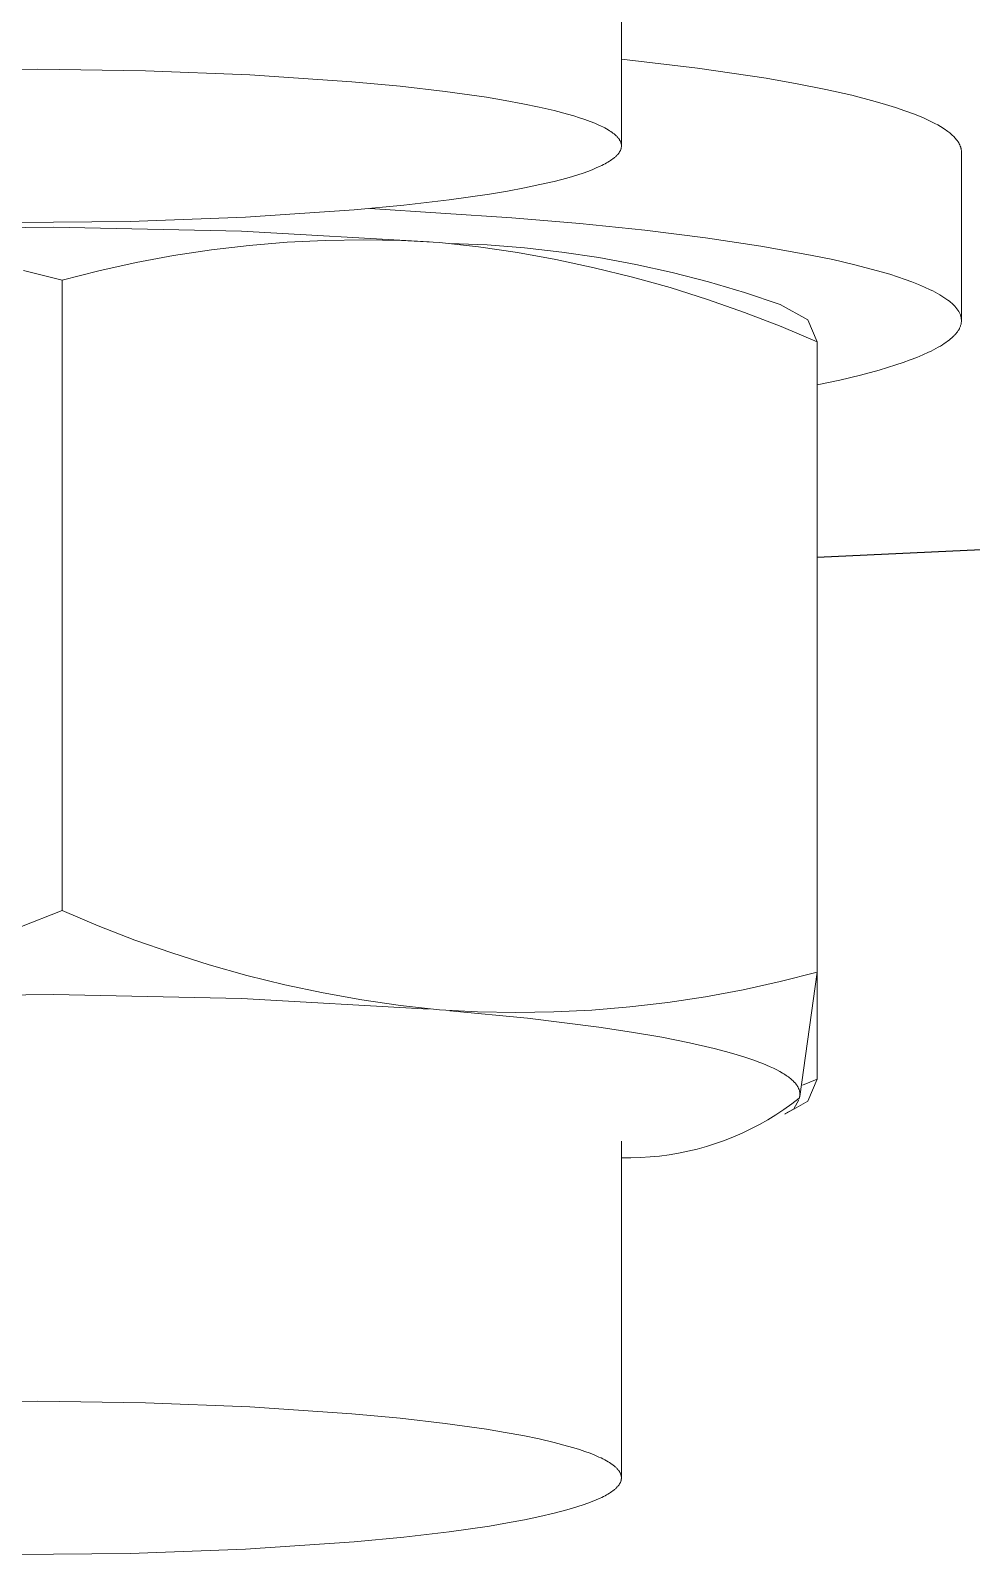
# Model space of a CAD drawing. Header units: inches. Extents: x -7 to 144, y -3 to 95.
# Drawn here: x 5.0724 to 5.3339, y 73.3322 to 73.7556 of the extents above; entities that cross this region are included whole.
import ezdxf

# ---------------------------------------------------------------- set-up
doc = ezdxf.new("R2010")
doc.units = ezdxf.units.IN
doc.layers.add('ZANO_R', color=7, linetype='Continuous', lineweight=0)

msp = doc.modelspace()

# ---------------------------------------------------------------- linework, layer by layer
at = {"layer": 'ZANO_R'}
for p, q in [((5.23663, 73.81712), (5.23663, 73.72371)), ((5.23663, 73.74768), (5.2578, 73.74517)), ((5.04246, 73.74451), (5.07439, 73.74483)), ((5.07439, 73.74483), (5.10442, 73.7444)), ((5.10442, 73.7444), (5.13334, 73.74327)), ((5.13334, 73.74327), (5.16172, 73.74136)), ((5.2578, 73.74517), (5.27685, 73.74233)), ((5.16172, 73.74136), (5.17512, 73.74011)), ((5.17512, 73.74011), (5.18766, 73.73866)), ((5.27685, 73.74233), (5.28546, 73.74081)), ((5.28546, 73.74081), (5.2934, 73.73923)), ((5.2934, 73.73923), (5.30062, 73.7376)), ((5.18766, 73.73866), (5.19912, 73.73704)), ((5.19912, 73.73704), (5.20436, 73.73617)), ((5.20436, 73.73617), (5.20926, 73.73527)), ((5.20926, 73.73527), (5.21379, 73.73434)), ((5.30062, 73.7376), (5.3071, 73.73592)), ((5.3071, 73.73592), (5.31006, 73.73506)), ((5.31006, 73.73506), (5.31282, 73.7342)), ((5.21379, 73.73434), (5.21794, 73.73337)), ((5.21794, 73.73337), (5.22168, 73.73239)), ((5.22168, 73.73239), (5.22339, 73.73188)), ((5.22339, 73.73188), (5.22501, 73.73138)), ((5.22501, 73.73138), (5.22651, 73.73087)), ((5.22651, 73.73087), (5.22791, 73.73036)), ((5.31282, 73.7342), (5.31539, 73.73333)), ((5.31539, 73.73333), (5.31777, 73.73246)), ((5.31777, 73.73246), (5.31994, 73.73158)), ((5.31994, 73.73158), (5.32096, 73.73113)), ((5.32096, 73.73113), (5.32192, 73.73069)), ((5.32192, 73.73069), (5.32284, 73.73025)), ((5.22791, 73.73036), (5.22921, 73.72984)), ((5.22921, 73.72984), (5.2304, 73.72933)), ((5.2304, 73.72933), (5.23096, 73.72907)), ((5.23096, 73.72907), (5.23148, 73.72881)), ((5.23148, 73.72881), (5.23199, 73.72855)), ((5.23199, 73.72855), (5.23246, 73.72829)), ((5.23246, 73.72829), (5.23291, 73.72803)), ((5.23291, 73.72803), (5.23333, 73.72777)), ((5.23333, 73.72777), (5.23373, 73.72751)), ((5.23373, 73.72751), (5.2341, 73.72725)), ((5.2341, 73.72725), (5.23428, 73.72712)), ((5.23428, 73.72712), (5.23445, 73.72699)), ((5.23445, 73.72699), (5.23461, 73.72686)), ((5.23461, 73.72686), (5.23477, 73.72673)), ((5.23477, 73.72673), (5.23491, 73.7266)), ((5.23491, 73.7266), (5.23506, 73.72647)), ((5.23506, 73.72647), (5.2352, 73.72634)), ((5.2352, 73.72634), (5.23533, 73.72621)), ((5.23533, 73.72621), (5.23545, 73.72608)), ((5.32284, 73.73025), (5.3237, 73.7298)), ((5.3237, 73.7298), (5.32452, 73.72936)), ((5.32452, 73.72936), (5.32529, 73.72892)), ((5.32529, 73.72892), (5.32601, 73.72847)), ((5.32601, 73.72847), (5.32668, 73.72803)), ((5.32668, 73.72803), (5.327, 73.7278)), ((5.327, 73.7278), (5.3273, 73.72758)), ((5.3273, 73.72758), (5.32759, 73.72736)), ((5.32759, 73.72736), (5.32787, 73.72714)), ((5.32787, 73.72714), (5.32814, 73.72692)), ((5.32814, 73.72692), (5.3284, 73.72669)), ((5.3284, 73.72669), (5.32865, 73.72647)), ((5.32865, 73.72647), (5.32888, 73.72625)), ((5.32888, 73.72625), (5.3291, 73.72603)), ((5.23545, 73.72608), (5.23557, 73.72595)), ((5.23557, 73.72595), (5.23568, 73.72582)), ((5.23568, 73.72582), (5.23578, 73.72569)), ((5.23578, 73.72569), (5.23588, 73.72556)), ((5.23588, 73.72556), (5.23598, 73.72543)), ((5.23598, 73.72543), (5.23606, 73.7253)), ((5.23606, 73.7253), (5.23614, 73.72517)), ((5.23614, 73.72517), (5.23622, 73.72504)), ((5.23621, 73.72201), (5.23614, 73.72189)), ((5.23628, 73.72214), (5.23621, 73.72201)), ((5.23622, 73.72504), (5.23628, 73.72492)), ((5.23628, 73.72492), (5.23635, 73.72479)), ((5.23634, 73.72226), (5.23628, 73.72214)), ((5.23639, 73.72238), (5.23634, 73.72226)), ((5.23635, 73.72479), (5.2364, 73.72466)), ((5.23644, 73.72251), (5.23639, 73.72238)), ((5.2364, 73.72466), (5.23645, 73.72453)), ((5.23648, 73.72263), (5.23644, 73.72251)), ((5.23645, 73.72453), (5.23649, 73.7244)), ((5.23652, 73.72276), (5.23648, 73.72263)), ((5.23649, 73.7244), (5.23653, 73.72427)), ((5.23655, 73.72288), (5.23652, 73.72276)), ((5.23653, 73.72427), (5.23656, 73.72415)), ((5.23658, 73.72301), (5.23655, 73.72288)), ((5.23656, 73.72415), (5.23659, 73.72402)), ((5.2366, 73.72313), (5.23658, 73.72301)), ((5.23659, 73.72402), (5.23661, 73.72389)), ((5.23662, 73.72326), (5.2366, 73.72313)), ((5.23661, 73.72389), (5.23662, 73.72377)), ((5.23662, 73.72377), (5.23663, 73.72364)), ((5.23663, 73.72339), (5.23662, 73.72326)), ((5.23663, 73.72364), (5.23663, 73.72351)), ((5.23663, 73.72351), (5.23663, 73.72339)), ((5.3291, 73.72603), (5.32931, 73.72581)), ((5.32931, 73.72581), (5.32951, 73.72559)), ((5.32951, 73.72559), (5.3297, 73.72536)), ((5.3297, 73.72536), (5.32987, 73.72514)), ((5.32987, 73.72514), (5.33003, 73.72492)), ((5.33003, 73.72492), (5.33011, 73.72481)), ((5.33011, 73.72481), (5.33018, 73.7247)), ((5.33018, 73.7247), (5.33026, 73.72459)), ((5.33026, 73.72459), (5.33032, 73.72448)), ((5.33032, 73.72448), (5.33039, 73.72437)), ((5.33039, 73.72437), (5.33045, 73.72426)), ((5.33045, 73.72426), (5.33051, 73.72415)), ((5.33051, 73.72415), (5.33057, 73.72404)), ((5.33057, 73.72404), (5.33062, 73.72393)), ((5.33062, 73.72393), (5.33067, 73.72382)), ((5.33067, 73.72382), (5.33072, 73.72371)), ((5.33072, 73.72371), (5.33077, 73.7236)), ((5.33077, 73.7236), (5.33081, 73.7235)), ((5.33081, 73.7235), (5.33085, 73.72339)), ((5.33085, 73.72339), (5.33089, 73.72328)), ((5.33089, 73.72328), (5.33092, 73.72317)), ((5.33092, 73.72317), (5.33095, 73.72306)), ((5.33095, 73.72306), (5.33098, 73.72295)), ((5.33098, 73.72295), (5.33101, 73.72284)), ((5.33101, 73.72284), (5.33103, 73.72273)), ((5.33103, 73.72273), (5.33105, 73.72262)), ((5.33105, 73.72262), (5.33107, 73.72251)), ((5.33107, 73.72251), (5.33109, 73.72241)), ((5.33109, 73.72241), (5.3311, 73.7223)), ((5.3311, 73.7223), (5.33111, 73.72219)), ((5.33111, 73.72219), (5.33111, 73.72208)), ((5.33111, 73.72208), (5.33112, 73.72197)), ((5.33112, 73.72197), (5.33112, 73.72186)), ((5.23069, 73.71788), (5.22964, 73.71741)), ((5.23117, 73.71811), (5.23069, 73.71788)), ((5.23164, 73.71834), (5.23117, 73.71811)), ((5.23208, 73.71857), (5.23164, 73.71834)), ((5.2325, 73.7188), (5.23208, 73.71857)), ((5.2329, 73.71904), (5.2325, 73.7188)), ((5.23328, 73.71927), (5.2329, 73.71904)), ((5.23363, 73.7195), (5.23328, 73.71927)), ((5.23397, 73.71973), (5.23363, 73.7195)), ((5.23429, 73.71997), (5.23397, 73.71973)), ((5.23459, 73.7202), (5.23429, 73.71997)), ((5.23474, 73.72032), (5.23459, 73.7202)), ((5.23487, 73.72044), (5.23474, 73.72032)), ((5.23501, 73.72056), (5.23487, 73.72044)), ((5.23514, 73.72068), (5.23501, 73.72056)), ((5.23526, 73.7208), (5.23514, 73.72068)), ((5.23538, 73.72092), (5.23526, 73.7208)), ((5.23549, 73.72104), (5.23538, 73.72092)), ((5.2356, 73.72116), (5.23549, 73.72104)), ((5.2357, 73.72128), (5.2356, 73.72116)), ((5.2358, 73.7214), (5.2357, 73.72128)), ((5.23589, 73.72152), (5.2358, 73.7214)), ((5.23598, 73.72165), (5.23589, 73.72152)), ((5.23606, 73.72177), (5.23598, 73.72165)), ((5.23614, 73.72189), (5.23606, 73.72177)), ((5.33112, 73.72186), (5.33112, 73.67561)), ((5.2179, 73.71369), (5.214, 73.71278)), ((5.22142, 73.71461), (5.2179, 73.71369)), ((5.22303, 73.71508), (5.22142, 73.71461)), ((5.22454, 73.71554), (5.22303, 73.71508)), ((5.22596, 73.71601), (5.22454, 73.71554)), ((5.22728, 73.71647), (5.22596, 73.71601)), ((5.22851, 73.71694), (5.22728, 73.71647)), ((5.22964, 73.71741), (5.22851, 73.71694)), ((5.19996, 73.71016), (5.18873, 73.70854)), ((5.20502, 73.71101), (5.19996, 73.71016)), ((5.2097, 73.71189), (5.20502, 73.71101)), ((5.214, 73.71278), (5.2097, 73.71189)), ((5.16239, 73.70576), (5.13218, 73.70374)), ((5.17616, 73.70707), (5.16239, 73.70576)), ((5.1667, 73.70614), (5.2062, 73.70361)), ((5.18873, 73.70854), (5.17616, 73.70707)), ((5.07879, 73.70097), (5.02653, 73.70037)), ((5.10009, 73.70256), (5.06817, 73.70224)), ((5.13105, 73.69983), (5.07879, 73.70097)), ((5.13218, 73.70374), (5.10009, 73.70256)), ((5.2062, 73.70361), (5.22512, 73.70198)), ((5.22512, 73.70198), (5.24313, 73.70012)), ((5.18325, 73.69694), (5.13105, 73.69983)), ((5.1332, 73.69591), (5.14376, 73.69678)), ((5.14376, 73.69678), (5.15434, 73.6973)), ((5.15434, 73.6973), (5.16493, 73.69746)), ((5.16493, 73.69746), (5.17553, 73.69727)), ((5.17553, 73.69727), (5.1861, 73.69671)), ((5.1861, 73.69671), (5.19693, 73.69548)), ((5.24313, 73.70012), (5.25997, 73.69802)), ((5.25997, 73.69802), (5.2754, 73.69572)), ((5.10179, 73.69114), (5.1122, 73.69308)), ((5.1122, 73.69308), (5.12268, 73.69467)), ((5.12268, 73.69467), (5.1332, 73.69591)), ((5.19934, 73.69603), (5.18894, 73.69648)), ((5.19693, 73.69548), (5.20771, 73.6939)), ((5.20972, 73.69521), (5.19934, 73.69603)), ((5.20771, 73.6939), (5.21843, 73.69198)), ((5.22007, 73.69404), (5.20972, 73.69521)), ((5.23037, 73.69251), (5.22007, 73.69404)), ((5.24061, 73.69062), (5.23037, 73.69251)), ((5.2754, 73.69572), (5.28919, 73.69324)), ((5.28919, 73.69324), (5.29541, 73.69195)), ((5.07044, 73.68896), (5.08119, 73.68621)), ((5.08119, 73.68621), (5.09145, 73.68885)), ((5.09145, 73.68885), (5.10179, 73.69114)), ((5.21843, 73.69198), (5.22909, 73.68972)), ((5.22909, 73.68972), (5.23967, 73.68712)), ((5.25078, 73.68837), (5.24061, 73.69062)), ((5.26086, 73.68577), (5.25078, 73.68837)), ((5.29541, 73.69195), (5.30116, 73.69061)), ((5.30116, 73.69061), (5.30643, 73.68925)), ((5.30643, 73.68925), (5.31119, 73.68787)), ((5.08119, 73.68621), (5.08119, 73.51112)), ((5.23967, 73.68712), (5.25016, 73.68418)), ((5.25016, 73.68418), (5.26055, 73.68091)), ((5.27085, 73.68283), (5.26086, 73.68577)), ((5.31119, 73.68787), (5.31338, 73.68717)), ((5.31338, 73.68717), (5.31545, 73.68646)), ((5.31545, 73.68646), (5.31738, 73.68575)), ((5.31738, 73.68575), (5.31919, 73.68504)), ((5.31919, 73.68504), (5.32086, 73.68432)), ((5.32086, 73.68432), (5.32241, 73.68361)), ((5.26055, 73.68091), (5.27083, 73.67731)), ((5.28073, 73.67953), (5.27085, 73.68283)), ((5.32241, 73.68361), (5.32313, 73.68325)), ((5.32313, 73.68325), (5.32382, 73.68289)), ((5.32382, 73.68289), (5.32449, 73.68253)), ((5.32449, 73.68253), (5.32511, 73.68217)), ((5.32511, 73.68217), (5.32571, 73.68181)), ((5.32571, 73.68181), (5.32627, 73.68145)), ((5.32627, 73.68145), (5.32681, 73.68109)), ((5.32681, 73.68109), (5.32731, 73.68073)), ((5.32731, 73.68073), (5.32777, 73.68037)), ((5.32777, 73.68037), (5.328, 73.68019)), ((5.328, 73.68019), (5.32821, 73.68001)), ((5.32821, 73.68001), (5.32842, 73.67983)), ((5.32842, 73.67983), (5.32862, 73.67965)), ((5.32862, 73.67965), (5.32881, 73.67947)), ((5.27083, 73.67731), (5.28099, 73.67338)), ((5.28073, 73.67953), (5.28841, 73.67525)), ((5.32881, 73.67947), (5.32899, 73.67929)), ((5.32899, 73.67929), (5.32917, 73.67911)), ((5.32917, 73.67911), (5.32934, 73.67893)), ((5.32934, 73.67893), (5.3295, 73.67875)), ((5.3295, 73.67875), (5.32965, 73.67857)), ((5.32965, 73.67857), (5.32979, 73.67839)), ((5.32979, 73.67839), (5.32993, 73.67821)), ((5.32993, 73.67821), (5.33006, 73.67803)), ((5.33006, 73.67803), (5.33018, 73.67786)), ((5.33018, 73.67786), (5.3303, 73.67768)), ((5.3303, 73.67768), (5.3304, 73.6775)), ((5.3304, 73.6775), (5.3305, 73.67732)), ((5.3305, 73.67732), (5.33059, 73.67714)), ((5.33059, 73.67714), (5.33068, 73.67696)), ((5.33068, 73.67696), (5.33076, 73.67679)), ((5.33076, 73.67679), (5.33082, 73.67661)), ((5.33082, 73.67661), (5.33089, 73.67643)), ((5.33089, 73.67643), (5.33094, 73.67626)), ((5.33094, 73.67626), (5.33099, 73.67608)), ((5.33099, 73.67608), (5.33103, 73.6759)), ((5.33103, 73.6759), (5.33106, 73.67573)), ((5.33106, 73.67573), (5.33109, 73.67555)), ((5.33109, 73.67555), (5.3311, 73.67538)), ((5.3311, 73.67538), (5.33112, 73.6752)), ((5.28099, 73.67338), (5.29102, 73.66913)), ((5.29102, 73.66913), (5.28841, 73.67525)), ((5.32947, 73.67125), (5.32932, 73.67108)), ((5.32962, 73.67142), (5.32947, 73.67125)), ((5.32975, 73.67159), (5.32962, 73.67142)), ((5.32989, 73.67176), (5.32975, 73.67159)), ((5.33001, 73.67192), (5.32989, 73.67176)), ((5.33013, 73.67209), (5.33001, 73.67192)), ((5.33024, 73.67226), (5.33013, 73.67209)), ((5.33035, 73.67243), (5.33024, 73.67226)), ((5.33045, 73.6726), (5.33035, 73.67243)), ((5.33054, 73.67277), (5.33045, 73.6726)), ((5.33062, 73.67295), (5.33054, 73.67277)), ((5.3307, 73.67312), (5.33062, 73.67295)), ((5.33077, 73.67329), (5.3307, 73.67312)), ((5.33084, 73.67346), (5.33077, 73.67329)), ((5.3309, 73.67363), (5.33084, 73.67346)), ((5.33095, 73.67381), (5.3309, 73.67363)), ((5.331, 73.67398), (5.33095, 73.67381)), ((5.33103, 73.67415), (5.331, 73.67398)), ((5.33107, 73.67433), (5.33103, 73.67415)), ((5.33109, 73.6745), (5.33107, 73.67433)), ((5.33111, 73.67468), (5.33109, 73.6745)), ((5.33112, 73.67485), (5.33111, 73.67468)), ((5.33112, 73.6752), (5.33112, 73.67502)), ((5.33112, 73.67502), (5.33112, 73.67485)), ((5.29102, 73.49404), (5.29102, 73.66913)), ((5.32339, 73.66691), (5.32269, 73.66656)), ((5.32405, 73.66726), (5.32339, 73.66691)), ((5.32468, 73.66761), (5.32405, 73.66726)), ((5.32528, 73.66796), (5.32468, 73.66761)), ((5.32585, 73.66831), (5.32528, 73.66796)), ((5.32634, 73.66863), (5.32585, 73.66831)), ((5.32682, 73.66895), (5.32634, 73.66863)), ((5.32727, 73.66927), (5.32682, 73.66895)), ((5.32769, 73.6696), (5.32727, 73.66927)), ((5.3281, 73.66992), (5.32769, 73.6696)), ((5.32848, 73.67025), (5.3281, 73.66992)), ((5.32866, 73.67042), (5.32848, 73.67025)), ((5.32883, 73.67058), (5.32866, 73.67042)), ((5.329, 73.67075), (5.32883, 73.67058)), ((5.32917, 73.67092), (5.329, 73.67075)), ((5.32932, 73.67108), (5.32917, 73.67092)), ((5.31285, 73.66269), (5.31061, 73.66198)), ((5.31494, 73.66339), (5.31285, 73.66269)), ((5.3169, 73.66409), (5.31494, 73.66339)), ((5.31872, 73.6648), (5.3169, 73.66409)), ((5.32041, 73.6655), (5.31872, 73.6648)), ((5.32196, 73.66621), (5.32041, 73.6655)), ((5.32269, 73.66656), (5.32196, 73.66621)), ((5.29733, 73.65851), (5.29102, 73.65715)), ((5.30307, 73.65989), (5.29733, 73.65851)), ((5.30824, 73.66128), (5.30307, 73.65989)), ((5.31061, 73.66198), (5.30824, 73.66128)), ((5.33673, 73.61142), (5.29102, 73.60931)), ((5.33673, 73.61131), (5.29102, 73.6092)), ((5.08119, 73.51112), (5.06945, 73.50652)), ((5.08119, 73.51112), (5.09122, 73.50687)), ((5.09122, 73.50687), (5.10138, 73.50294)), ((5.10138, 73.50294), (5.11166, 73.49934)), ((5.11166, 73.49934), (5.12205, 73.49606)), ((5.12205, 73.49606), (5.13254, 73.49313)), ((5.28076, 73.4914), (5.29102, 73.49404)), ((5.2862, 73.45946), (5.29102, 73.49404)), ((5.29102, 73.46428), (5.29102, 73.49404)), ((5.13254, 73.49313), (5.14312, 73.49053)), ((5.14312, 73.49053), (5.15378, 73.48826)), ((5.26, 73.48717), (5.27042, 73.48911)), ((5.27042, 73.48911), (5.28076, 73.4914)), ((5.07879, 73.4878), (5.02653, 73.4872)), ((5.13105, 73.48666), (5.07879, 73.4878)), ((5.18325, 73.48377), (5.13105, 73.48666)), ((5.15378, 73.48826), (5.1645, 73.48635)), ((5.1645, 73.48635), (5.17528, 73.48477)), ((5.23901, 73.48435), (5.24953, 73.48558)), ((5.24953, 73.48558), (5.26, 73.48717)), ((5.17528, 73.48477), (5.1861, 73.48354)), ((5.1861, 73.48354), (5.19668, 73.48299)), ((5.21051, 73.48123), (5.18894, 73.48331)), ((5.19668, 73.48299), (5.20728, 73.48279)), ((5.20728, 73.48279), (5.21787, 73.48295)), ((5.23036, 73.47876), (5.21051, 73.48123)), ((5.21787, 73.48295), (5.22845, 73.48347)), ((5.22845, 73.48347), (5.23901, 73.48435)), ((5.23943, 73.47738), (5.23036, 73.47876)), ((5.24784, 73.47593), (5.23943, 73.47738)), ((5.25552, 73.4744), (5.24784, 73.47593)), ((5.26241, 73.4728), (5.25552, 73.4744)), ((5.26555, 73.47199), (5.26241, 73.4728)), ((5.26848, 73.47115), (5.26555, 73.47199)), ((5.27118, 73.47031), (5.26848, 73.47115)), ((5.27367, 73.46946), (5.27118, 73.47031)), ((5.27483, 73.46903), (5.27367, 73.46946)), ((5.27593, 73.4686), (5.27483, 73.46903)), ((5.27698, 73.46817), (5.27593, 73.4686)), ((5.27797, 73.46774), (5.27698, 73.46817)), ((5.27891, 73.4673), (5.27797, 73.46774)), ((5.27979, 73.46687), (5.27891, 73.4673)), ((5.28061, 73.46643), (5.27979, 73.46687)), ((5.28137, 73.46599), (5.28061, 73.46643)), ((5.28173, 73.46577), (5.28137, 73.46599)), ((5.28208, 73.46555), (5.28173, 73.46577)), ((5.28241, 73.46533), (5.28208, 73.46555)), ((5.28273, 73.46512), (5.28241, 73.46533)), ((5.28304, 73.4649), (5.28273, 73.46512)), ((5.28333, 73.46468), (5.28304, 73.4649)), ((5.2836, 73.46446), (5.28333, 73.46468)), ((5.28386, 73.46424), (5.2836, 73.46446)), ((5.28411, 73.46402), (5.28386, 73.46424)), ((5.28435, 73.4638), (5.28411, 73.46402)), ((5.28457, 73.46358), (5.28435, 73.4638)), ((5.28696, 73.46259), (5.29102, 73.46428)), ((5.28841, 73.45816), (5.29102, 73.46428)), ((5.28477, 73.46336), (5.28457, 73.46358)), ((5.28487, 73.46325), (5.28477, 73.46336)), ((5.28497, 73.46314), (5.28487, 73.46325)), ((5.28506, 73.46303), (5.28497, 73.46314)), ((5.28515, 73.46292), (5.28506, 73.46303)), ((5.28523, 73.46281), (5.28515, 73.46292)), ((5.28531, 73.4627), (5.28523, 73.46281)), ((5.28539, 73.46259), (5.28531, 73.4627)), ((5.28546, 73.46249), (5.28539, 73.46259)), ((5.28553, 73.46238), (5.28546, 73.46249)), ((5.2856, 73.46227), (5.28553, 73.46238)), ((5.28566, 73.46216), (5.2856, 73.46227)), ((5.28572, 73.46205), (5.28566, 73.46216)), ((5.28578, 73.46194), (5.28572, 73.46205)), ((5.28583, 73.46183), (5.28578, 73.46194)), ((5.28588, 73.46172), (5.28583, 73.46183)), ((5.28593, 73.46161), (5.28588, 73.46172)), ((5.28597, 73.4615), (5.28593, 73.46161)), ((5.28601, 73.4614), (5.28597, 73.4615)), ((5.28605, 73.46129), (5.28601, 73.4614)), ((5.28609, 73.46118), (5.28605, 73.46129)), ((5.28612, 73.46107), (5.28609, 73.46118)), ((5.28614, 73.46096), (5.28612, 73.46107)), ((5.28617, 73.46085), (5.28614, 73.46096)), ((5.28615, 73.45935), (5.28617, 73.45946)), ((5.28619, 73.46075), (5.28617, 73.46085)), ((5.28617, 73.45946), (5.28619, 73.45956)), ((5.2862, 73.46064), (5.28619, 73.46075)), ((5.28619, 73.45956), (5.28621, 73.45967)), ((5.28622, 73.46053), (5.2862, 73.46064)), ((5.28621, 73.45967), (5.28622, 73.45978)), ((5.28623, 73.46042), (5.28622, 73.46053)), ((5.28622, 73.45978), (5.28623, 73.45988)), ((5.28623, 73.46031), (5.28623, 73.46042)), ((5.28624, 73.46021), (5.28623, 73.46031)), ((5.28623, 73.45988), (5.28624, 73.45999)), ((5.28624, 73.4601), (5.28624, 73.46021)), ((5.28624, 73.45999), (5.28624, 73.4601)), ((5.27957, 73.4544), (5.28179, 73.45587)), ((5.28179, 73.45587), (5.28395, 73.45741)), ((5.28444, 73.45598), (5.28201, 73.45462)), ((5.28446, 73.45596), (5.28201, 73.45459)), ((5.28395, 73.45741), (5.28607, 73.45903)), ((5.2845, 73.45601), (5.28593, 73.45859)), ((5.28841, 73.45816), (5.28451, 73.45599)), ((5.28607, 73.45903), (5.2861, 73.45914)), ((5.2861, 73.45914), (5.28613, 73.45924)), ((5.28613, 73.45924), (5.28615, 73.45935)), ((5.27262, 73.45048), (5.27498, 73.45171)), ((5.27498, 73.45171), (5.2773, 73.45301)), ((5.2773, 73.45301), (5.27957, 73.4544)), ((5.23663, 73.44711), (5.23663, 73.3539)), ((5.2628, 73.4464), (5.26531, 73.44729)), ((5.26531, 73.44729), (5.26778, 73.44827)), ((5.26778, 73.44827), (5.27022, 73.44933)), ((5.27022, 73.44933), (5.27262, 73.45048)), ((5.23929, 73.44243), (5.24195, 73.4425)), ((5.24195, 73.4425), (5.24461, 73.44267)), ((5.24461, 73.44267), (5.24725, 73.44293)), ((5.24725, 73.44293), (5.24989, 73.44329)), ((5.24989, 73.44329), (5.25251, 73.44373)), ((5.25251, 73.44373), (5.25512, 73.44426)), ((5.25512, 73.44426), (5.2577, 73.44489)), ((5.2577, 73.44489), (5.26027, 73.4456)), ((5.26027, 73.4456), (5.2628, 73.4464)), ((5.23663, 73.44244), (5.23929, 73.44243)), ((5.04246, 73.3745), (5.07439, 73.37482)), ((5.07439, 73.37482), (5.10442, 73.3744)), ((5.10442, 73.3744), (5.13334, 73.37327)), ((5.13334, 73.37327), (5.16172, 73.37136)), ((5.16172, 73.37136), (5.17512, 73.3701)), ((5.17512, 73.3701), (5.18766, 73.36866)), ((5.18766, 73.36866), (5.19912, 73.36704)), ((5.19912, 73.36704), (5.20436, 73.36617)), ((5.20436, 73.36617), (5.20926, 73.36527)), ((5.20926, 73.36527), (5.21379, 73.36433)), ((5.21379, 73.36433), (5.21794, 73.36337)), ((5.21794, 73.36337), (5.22168, 73.36238)), ((5.22168, 73.36238), (5.22339, 73.36188)), ((5.22339, 73.36188), (5.22501, 73.36138)), ((5.22501, 73.36138), (5.22651, 73.36087)), ((5.22651, 73.36087), (5.22791, 73.36035)), ((5.22791, 73.36035), (5.22921, 73.35984)), ((5.22921, 73.35984), (5.2304, 73.35932)), ((5.2304, 73.35932), (5.23096, 73.35906)), ((5.23096, 73.35906), (5.23148, 73.3588)), ((5.23148, 73.3588), (5.23199, 73.35854)), ((5.23199, 73.35854), (5.23246, 73.35828)), ((5.23246, 73.35828), (5.23291, 73.35802)), ((5.23291, 73.35802), (5.23333, 73.35776)), ((5.23333, 73.35776), (5.23373, 73.3575)), ((5.23373, 73.3575), (5.2341, 73.35724)), ((5.2341, 73.35724), (5.23428, 73.35711)), ((5.23428, 73.35711), (5.23445, 73.35698)), ((5.23445, 73.35698), (5.23461, 73.35685)), ((5.23461, 73.35685), (5.23477, 73.35672)), ((5.23477, 73.35672), (5.23491, 73.35659)), ((5.23491, 73.35659), (5.23506, 73.35646)), ((5.23506, 73.35646), (5.2352, 73.35633)), ((5.2352, 73.35633), (5.23533, 73.3562)), ((5.23533, 73.3562), (5.23545, 73.35607)), ((5.23545, 73.35607), (5.23557, 73.35594)), ((5.23557, 73.35594), (5.23568, 73.35581)), ((5.23568, 73.35581), (5.23578, 73.35568)), ((5.23578, 73.35568), (5.23588, 73.35556)), ((5.23588, 73.35556), (5.23598, 73.35543)), ((5.23598, 73.35543), (5.23606, 73.3553)), ((5.23606, 73.3553), (5.23614, 73.35517)), ((5.23614, 73.35517), (5.23622, 73.35504)), ((5.23622, 73.35504), (5.23628, 73.35491)), ((5.23628, 73.35491), (5.23635, 73.35478)), ((5.23635, 73.35478), (5.2364, 73.35465)), ((5.2364, 73.35465), (5.23645, 73.35453)), ((5.23645, 73.35453), (5.23649, 73.3544)), ((5.23649, 73.3544), (5.23653, 73.35427)), ((5.23653, 73.35427), (5.23656, 73.35414)), ((5.23656, 73.35414), (5.23659, 73.35402)), ((5.23659, 73.35402), (5.23661, 73.35389)), ((5.23661, 73.35389), (5.23662, 73.35376)), ((5.23662, 73.35376), (5.23663, 73.35364)), ((5.23663, 73.35364), (5.23663, 73.35351)), ((5.23363, 73.34949), (5.23328, 73.34926)), ((5.23397, 73.34973), (5.23363, 73.34949)), ((5.23429, 73.34996), (5.23397, 73.34973)), ((5.23459, 73.3502), (5.23429, 73.34996)), ((5.23474, 73.35032), (5.23459, 73.3502)), ((5.23487, 73.35043), (5.23474, 73.35032)), ((5.23501, 73.35055), (5.23487, 73.35043)), ((5.23514, 73.35067), (5.23501, 73.35055)), ((5.23526, 73.35079), (5.23514, 73.35067)), ((5.23538, 73.35091), (5.23526, 73.35079)), ((5.23549, 73.35103), (5.23538, 73.35091)), ((5.2356, 73.35115), (5.23549, 73.35103)), ((5.2357, 73.35128), (5.2356, 73.35115)), ((5.2358, 73.3514), (5.2357, 73.35128)), ((5.23589, 73.35152), (5.2358, 73.3514)), ((5.23598, 73.35164), (5.23589, 73.35152)), ((5.23606, 73.35176), (5.23598, 73.35164)), ((5.23614, 73.35189), (5.23606, 73.35176)), ((5.23621, 73.35201), (5.23614, 73.35189)), ((5.23628, 73.35213), (5.23621, 73.35201)), ((5.23634, 73.35226), (5.23628, 73.35213)), ((5.23639, 73.35238), (5.23634, 73.35226)), ((5.23644, 73.35251), (5.23639, 73.35238)), ((5.23648, 73.35263), (5.23644, 73.35251)), ((5.23652, 73.35275), (5.23648, 73.35263)), ((5.23655, 73.35288), (5.23652, 73.35275)), ((5.23658, 73.35301), (5.23655, 73.35288)), ((5.2366, 73.35313), (5.23658, 73.35301)), ((5.23662, 73.35326), (5.2366, 73.35313)), ((5.23663, 73.35338), (5.23662, 73.35326)), ((5.23663, 73.35351), (5.23663, 73.35338)), ((5.22454, 73.34554), (5.22303, 73.34507)), ((5.22596, 73.346), (5.22454, 73.34554)), ((5.22728, 73.34647), (5.22596, 73.346)), ((5.22851, 73.34694), (5.22728, 73.34647)), ((5.22964, 73.34741), (5.22851, 73.34694)), ((5.23069, 73.34787), (5.22964, 73.34741)), ((5.23117, 73.3481), (5.23069, 73.34787)), ((5.23164, 73.34834), (5.23117, 73.3481)), ((5.23208, 73.34857), (5.23164, 73.34834)), ((5.2325, 73.3488), (5.23208, 73.34857)), ((5.2329, 73.34903), (5.2325, 73.3488)), ((5.23328, 73.34926), (5.2329, 73.34903)), ((5.20502, 73.34101), (5.19996, 73.34016)), ((5.2097, 73.34188), (5.20502, 73.34101)), ((5.214, 73.34278), (5.2097, 73.34188)), ((5.2179, 73.34369), (5.214, 73.34278)), ((5.22142, 73.34461), (5.2179, 73.34369)), ((5.22303, 73.34507), (5.22142, 73.34461)), ((5.17616, 73.33707), (5.16239, 73.33576)), ((5.18873, 73.33854), (5.17616, 73.33707)), ((5.19996, 73.34016), (5.18873, 73.33854)), ((5.10009, 73.33256), (5.06817, 73.33224)), ((5.13218, 73.33373), (5.10009, 73.33256)), ((5.16239, 73.33576), (5.13218, 73.33373))]:
    msp.add_line(p, q, dxfattribs=at)

doc.saveas('drawing.dxf')
